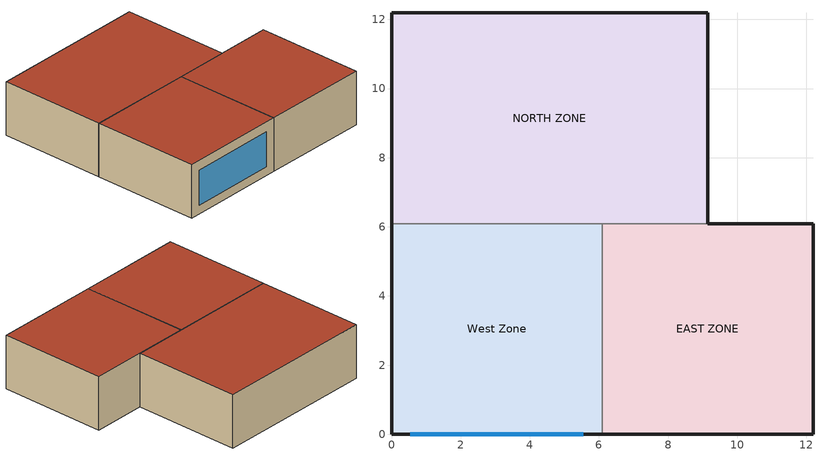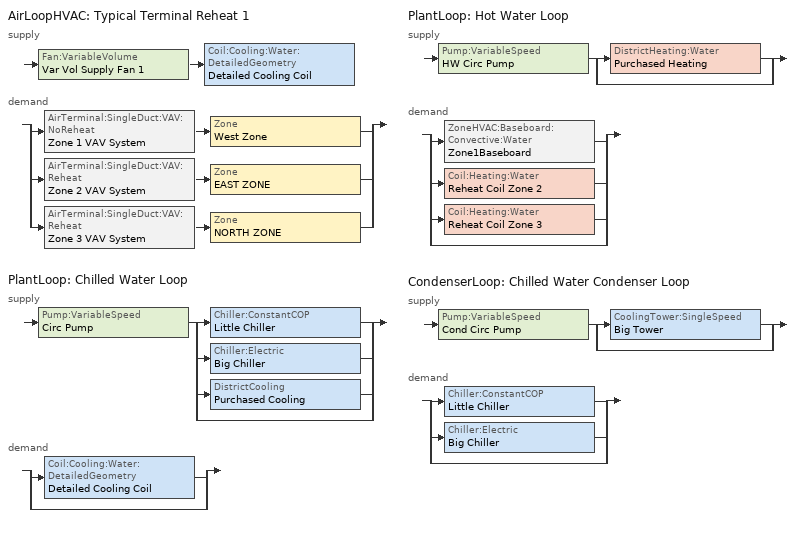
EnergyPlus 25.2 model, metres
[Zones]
West Zone
 floor adiabatic (FLOOR SLAB 8 IN): 0,0 0,6.1 6.1,6.1 6.1,0 z0
 wall outside (EXTWALL80): 0,6.1 0,0 6.1,0 z0:3.05
 wall to NORTH ZONE (PARTITION06): 6.1,6.1 0,6.1 z0:3.05
 wall to EAST ZONE (PARTITION06): 6.1,0 6.1,6.1 z0:3.05
 window (WIN-CON-LIGHT): 0.55,0 5.55,0 z0.5:2.5
 roof outside (ROOF34): 0,6.1 0,0 6.1,0 6.1,6.1 z3.05
EAST ZONE
 floor adiabatic (FLOOR SLAB 8 IN): 6.1,0 6.1,6.1 12.19,6.1 12.19,0 z0
 wall outside (EXTWALL80): 6.1,0 12.19,0 12.19,6.1 9.14,6.1 z0:3.05
 wall to NORTH ZONE (PARTITION06): 9.14,6.1 6.1,6.1 z0:3.05
 roof outside (ROOF34): 6.1,6.1 6.1,0 12.19,0 12.19,6.1 z3.05
NORTH ZONE
 floor adiabatic (FLOOR SLAB 8 IN): 0,6.1 0,12.19 9.14,12.19 9.14,6.1 z0
 wall outside (EXTWALL80): 9.14,6.1 9.14,12.19 0,12.19 0,6.1 z0:3.05
 roof outside (ROOF34): 0,12.19 0,6.1 9.14,6.1 9.14,12.19 z3.05
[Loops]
AirLoopHVAC 'Typical Terminal Reheat 1'
 supply: Fan:VariableVolume 'Var Vol Supply Fan 1' > Coil:Cooling:Water:DetailedGeometry 'Detailed Cooling Coil'
 demand: split
  | AirTerminal:SingleDuct:VAV:NoReheat 'Zone 1 VAV System' > Zone 'West Zone'
  | AirTerminal:SingleDuct:VAV:Reheat 'Zone 2 VAV System' > Zone 'EAST ZONE'
  | AirTerminal:SingleDuct:VAV:Reheat 'Zone 3 VAV System' > Zone 'NORTH ZONE'
PlantLoop 'Chilled Water Loop'
 supply: Pump:VariableSpeed 'Circ Pump' > split
  | Chiller:ConstantCOP 'Little Chiller'
  | Chiller:Electric 'Big Chiller'
  | DistrictCooling 'Purchased Cooling'
  | bypass
 demand: split
  | Coil:Cooling:Water:DetailedGeometry 'Detailed Cooling Coil'
  | bypass
PlantLoop 'Hot Water Loop'
 supply: Pump:VariableSpeed 'HW Circ Pump' > split
  | DistrictHeating:Water 'Purchased Heating'
  | bypass
 demand: split
  | ZoneHVAC:Baseboard:Convective:Water 'Zone1Baseboard'
  | Coil:Heating:Water 'Reheat Coil Zone 2'
  | Coil:Heating:Water 'Reheat Coil Zone 3'
  | bypass
CondenserLoop 'Chilled Water Condenser Loop'
 supply: Pump:VariableSpeed 'Cond Circ Pump' > split
  | CoolingTower:SingleSpeed 'Big Tower'
  | bypass
 demand: split
  | Chiller:ConstantCOP 'Little Chiller'
  | Chiller:Electric 'Big Chiller'
  | bypass
[Building]
NONE: Loads convergence tolerance value=0.04; Maximum number of warmup days=25; Minimum number of warmup days=6; North axis=0; Solar distribution=FullInteriorAndExterior; Temperature convergence tolerance value=0.4; Terrain=Suburbs
[Site:GroundTemperature:BuildingSurface]
20.03, 20.03, 20.13, 20.3, 20.43, 20.52, 20.62, 20.77, 20.78, 20.55, 20.44, 20.2
[Site:Location]
CHICAGO_IL_USA TMY2-94846: Elevation=190; Latitude=42; Longitude=-87.88; Time zone=-6
[SizingPeriod:DesignDay] Barometric pressure=99063; Day of month=21; Daylight saving time indicator=No; Humidity condition type=WetBulb; Rain indicator=No; Snow indicator=No; Solar model indicator=ASHRAEClearSky
Name | Daily dry bulb temperature range | Day type | Maximum dry bulb temperature | Month | Sky clearness | Wetbulb or dewpoint at maximum dry bulb | Wind direction | Wind speed
CHICAGO_IL_USA Annual Cooling 1% Design Conditions DB/MCWB | 10.7 | SummerDesignDay | 31.5 | 7 | 1 | 23 | 230 | 5.3
CHICAGO_IL_USA Annual Heating 99% Design Conditions DB | 0 | WinterDesignDay | -17.3 | 1 | 0 | -17.3 | 270 | 4.9
[Construction]
EXTWALL80: A1 - 1 IN STUCCO, C4 - 4 IN COMMON BRICK, E1 - 3 / 4 IN PLASTER OR GYP BOARD
FLOOR SLAB 8 IN: C10 - 8 IN HW CONCRETE
PARTITION06: E1 - 3 / 4 IN PLASTER OR GYP BOARD, C6 - 8 IN CLAY TILE, E1 - 3 / 4 IN PLASTER OR GYP BOARD
ROOF34: E2 - 1 / 2 IN SLAG OR STONE, E3 - 3 / 8 IN FELT AND MEMBRANE, B5 - 1 IN DENSE INSULATION, C12 - 2 IN HW CONCRETE
WIN-CON-LIGHT: WIN-LAY-GLASS-LIGHT
[Material] Thermal absorptance=0.9
Name | Conductivity | Density | Roughness | Solar absorptance | Specific heat | Thickness | Visible absorptance
A1 - 1 IN STUCCO | 0.691831 | 1858.142 | Smooth | 0.92 | 836.8 | 0.0253898 | 0.92
B5 - 1 IN DENSE INSULATION | 0.0432394 | 91.30524 | VeryRough | 0.5 | 836.8 | 0.0253898 | 0.5
C4 - 4 IN COMMON BRICK | 0.726422 | 1922.216 | Rough | 0.76 | 836.8 | 0.101498 | 0.76
C6 - 8 IN CLAY TILE | 0.570761 | 1121.292 | Smooth | 0.82 | 836.8 | 0.203302 | 0.82
C10 - 8 IN HW CONCRETE | 1.729577 | 2242.585 | MediumRough | 0.65 | 836.8 | 0.203302 | 0.65
C12 - 2 IN HW CONCRETE | 1.729577 | 2242.585 | MediumRough | 0.65 | 836.8 | 0.0509016 | 0.65
E1 - 3 / 4 IN PLASTER OR GYP BOARD | 0.726422 | 1601.846 | Smooth | 0.92 | 836.8 | 0.01905 | 0.92
E2 - 1 / 2 IN SLAG OR STONE | 1.435549 | 881.0155 | Rough | 0.55 | 1673.6 | 0.0127102 | 0.55
E3 - 3 / 8 IN FELT AND MEMBRANE | 0.190253 | 1121.292 | Rough | 0.75 | 1673.6 | 0.00954024 | 0.75
[WindowMaterial:Glazing]
WIN-LAY-GLASS-LIGHT: Back side infrared hemispherical emissivity=0.84; Back side solar reflectance at normal incidence=0.031; Back side visible reflectance at normal incidence=0.05; Conductivity=0.9; Front side infrared hemispherical emissivity=0.84; Front side solar reflectance at normal incidence=0.031; Front side visible reflectance at normal incidence=0.05; Infrared transmittance at normal incidence=0; Optical data type=SpectralAverage; Solar transmittance at normal incidence=0.9; Thickness=0.003; Visible transmittance at normal incidence=0.9
[AirLoopHVAC]
Typical Terminal Reheat 1: Design supply air flow rate=1.3
[AirTerminal:SingleDuct:VAV:NoReheat]
Zone 1 VAV System: Availability schedule=FanAndCoilAvailSched; Constant minimum air flow fraction=0.5; Maximum air flow rate=0.47; Zone minimum air flow input method=Constant
[AirTerminal:SingleDuct:VAV:Reheat] Availability schedule=FanAndCoilAvailSched; Constant minimum air flow fraction=0.3; Convergence tolerance=0.001; Damper heating action=Normal; Maximum flow fraction during reheat=Autosize; Maximum flow per zone floor area during reheat=Autosize; Maximum hot water or steam flow rate=0.0013; Minimum hot water or steam flow rate=0; Zone minimum air flow input method=Constant
Name | Maximum air flow rate | Reheat coil
Zone 2 VAV System | 0.36 | Reheat Coil Zone 2
Zone 3 VAV System | 0.47 | Reheat Coil Zone 3
[AvailabilityManager:Scheduled]
Reheat System 1 Avail: Schedule=FanAndCoilAvailSched
[Chiller:ConstantCOP]
Little Chiller: Chiller flow mode=LeavingSetpointModulated; Condenser type=WaterCooled; Design chilled water flow rate=0.0011; Design condenser water flow rate=0.0011; Nominal capacity=70000; Nominal cop=2.5
[Chiller:Electric]
Big Chiller: Chilled water outlet temperature lower limit=5; Chiller flow mode=LeavingSetpointModulated; Condenser type=WaterCooled; Design chilled water flow rate=0.0011; Design chilled water outlet temperature=6.667; Design condenser fluid flow rate=0.0005; Design condenser inlet temperature=29.44; Maximum part load ratio=1; Minimum part load ratio=0.15; Nominal capacity=100000; Nominal cop=2.75; Optimum part load ratio=0.65; Temperature rise coefficient=2.682759; Coefficient 1 of capacity ratio curve=0.944836; Coefficient 1 of full load ratio curve=0.03303; Coefficient 1 of power ratio curve=1.907846; Coefficient 2 of capacity ratio curve=-0.0570088; Coefficient 2 of full load ratio curve=0.6852; Coefficient 2 of power ratio curve=-1.20499; Coefficient 3 of capacity ratio curve=-0.00185486; Coefficient 3 of full load ratio curve=0.2818; Coefficient 3 of power ratio curve=0.263462
[Coil:Cooling:Water:DetailedGeometry]
Detailed Cooling Coil: Availability schedule=CoolingCoilAvailSched; Coil depth=0.165098; Fin diameter=0.435072; Fin spacing=0.00181429; Fin surface area=101.716; Fin thermal conductivity=203.883; Fin thickness=0.00149998; Maximum water flow rate=0.0011; Minimum airflow area=0.810606; Number of tube rows=6; Number of tubes per row=16; Total tube inside area=6.20007; Tube depth spacing=0.0258998; Tube inside diameter=0.01445; Tube outside diameter=0.0158798; Tube outside surface area=6.23816; Tube thermal conductivity=385.765
[Coil:Heating:Water] Availability schedule=FanAndCoilAvailSched; Maximum water flow rate=0.0013; Performance input method=UFactorTimesAreaAndDesignWaterFlowRate; Rated capacity=Autosize; Rated inlet air temperature=16.6; Rated inlet water temperature=82.2; Rated outlet air temperature=32.2; Rated outlet water temperature=71.1; U factor times area value=400
Reheat Coil Zone 2; Reheat Coil Zone 3
[CondenserEquipmentList]
All Towers: Big Tower, CoolingTower:SingleSpeed
[CondenserEquipmentOperationSchemes]
Tower Loop Operation: Control scheme 1=Year Round Tower Operation; Control scheme 1 schedule=ON
[CondenserLoop]
Chilled Water Condenser Loop: Condenser equipment operation scheme=Tower Loop Operation; Condenser loop volume=Autocalculate; Fluid type=Water; Load distribution scheme=SequentialLoad; Maximum loop flow rate=0.0011; Maximum loop temperature=80; Minimum loop flow rate=0; Minimum loop temperature=10
[Controller:WaterCoil]
Main Cooling Coil Controller: Action=Reverse; Actuator variable=Flow; Control variable=Temperature; Controller convergence tolerance=0.001; Maximum actuated flow=0.0011; Minimum actuated flow=0
[CoolingTower:SingleSpeed]
Big Tower: Design air flow rate=16; Design fan power=1000; Design u factor times area value=1750; Design water flow rate=0.0011; Free convection regime air flow rate=0; Free convection regime u factor times area value=0
[DesignSpecification:OutdoorAir] Outdoor air flow per person=0.00236; Outdoor air flow per zone=0; Outdoor air flow per zone floor area=0.000305; Outdoor air method=Sum
SZ DSOA Zone 1; SZ DSOA Zone 2; SZ DSOA Zone 3
[DistrictCooling]
Purchased Cooling: Nominal capacity=145000
[DistrictHeating:Water]
Purchased Heating: Nominal capacity=1000000
[ElectricEquipment] Design level calculation method=EquipmentLevel; Fraction latent=0; Fraction lost=0; Fraction radiant=0.3; Schedule=BLDG Sch   2
Name | Design level | Zone or zonelist or space or spacelist
EAST ZONE ElecEq 1 | 1464.375 | EAST ZONE
NORTH ZONE ElecEq 1 | 2928.751 | NORTH ZONE
West Zone ElecEq 1 | 2928.751 | West Zone
[Fan:VariableVolume]
Var Vol Supply Fan 1: Availability schedule=FanAndCoilAvailSched; Fan power coefficient 1=0.350712; Fan power coefficient 2=0.308505; Fan power coefficient 3=-0.541374; Fan power coefficient 4=0.871988; Fan power coefficient 5=0; Fan power minimum air flow rate=0.2; Fan power minimum flow rate input method=FixedFlowRate; Fan total efficiency=0.7; Maximum flow rate=1.3; Motor efficiency=0.9; Motor in airstream fraction=1; Pressure rise=600
[Lights] Design level calculation method=LightingLevel; End use subcategory=GeneralLights; Fraction radiant=0.2; Fraction replaceable=0; Fraction visible=0.2; Return air fraction=0; Schedule=BLDG Sch   3
Name | Lighting level | Zone or zonelist or space or spacelist
EAST ZONE Lights 1 | 1464.375 | EAST ZONE
NORTH ZONE Lights 1 | 878.6252 | NORTH ZONE
[People] Activity level schedule=Activity Sch; Air velocity schedule=Air Velo Sch; Carbon dioxide generation rate=3.82e-08; Clothing insulation calculation method=ClothingInsulationSchedule; Clothing insulation schedule=Clothing Sch; Fraction radiant=0.3; Mean radiant temperature calculation type=EnclosureAveraged; Number of people calculation method=People; Number of people schedule=BLDG Sch   1; Thermal comfort model 1 type=Fanger; Work efficiency schedule=Work Eff Sch
Name | Number of people | Zone or zonelist or space or spacelist
EAST ZONE | 3 | EAST ZONE
NORTH ZONE | 4 | NORTH ZONE
West Zone | 3 | West Zone
[PlantEquipmentList]
All Chillers: Big Chiller, Chiller:Electric, Little Chiller, Chiller:ConstantCOP
Chiller Plant: Little Chiller, Chiller:ConstantCOP
Chiller Plant and Purchased: Big Chiller, Chiller:Electric, Purchased Cooling, DistrictCooling
Purchased Only: Purchased Cooling, DistrictCooling
heating plant: Purchased Heating, DistrictHeating:Water
[PlantEquipmentOperation:CoolingLoad] Load range 1 lower limit=0
Name | Load range 1 upper limit | Range 1 equipment list | Load range 2 lower limit | Load range 2 upper limit | Load range 3 lower limit | Load range 3 upper limit | Range 2 equipment list | Range 3 equipment list
Off Peak Operation | 900000 | All Chillers
Peak Operation | 70000 | Chiller Plant | 70000 | 245000 | 245000 | 500000 | Chiller Plant and Purchased | Purchased Only
Year Round Tower Operation | 90000000 | All Towers
[PlantEquipmentOperation:HeatingLoad]
Purchased Only: Load range 1 lower limit=0; Load range 1 upper limit=1000000; Range 1 equipment list=heating plant
[PlantEquipmentOperationSchemes]
Name | Control scheme 1 | Control scheme 1 schedule | Control scheme 2 | Control scheme 2 schedule
CW Loop Operation | Peak Operation | On Peak | Off Peak Operation | Off Peak
Hot Loop Operation | Purchased Only | ON
[PlantLoop] Fluid type=Water; Load distribution scheme=Optimal; Minimum loop flow rate=0; Plant loop volume=Autocalculate
Name | Maximum loop flow rate | Maximum loop temperature | Minimum loop temperature | Plant equipment operation scheme
Chilled Water Loop | 0.0011 | 98 | 1 | CW Loop Operation
Hot Water Loop | 0.0043 | 100 | 10 | Hot Loop Operation
[Pump:VariableSpeed] Design minimum flow rate=0; Design pump head=300000; Fraction of motor inefficiencies to fluid stream=0; Motor efficiency=0.87; Pump control type=Intermittent; Coefficient 1 of the part load performance curve=1; Coefficient 2 of the part load performance curve=0; Coefficient 3 of the part load performance curve=0; Coefficient 4 of the part load performance curve=0
Name | Design maximum flow rate | Design power consumption
Circ Pump; Cond Circ Pump | 0.0011 | 500
HW Circ Pump | 0.0043 | 2000
[SetpointManager:FollowOutdoorAirTemperature]
MyCondenserControl: Control variable=Temperature; Maximum setpoint temperature=80; Minimum setpoint temperature=10; Offset temperature difference=0; Reference temperature type=OutdoorAirWetBulb; Setpoint node or nodelist=Condenser Supply Outlet Node
[SetpointManager:Scheduled] Control variable=Temperature
Name | Schedule | Setpoint node or nodelist
Big Chiller Setpoint Manager | CW Loop Temp Schedule | Big Chiller Outlet Node
Chilled Water Loop Setpoint Manager | CW Loop Temp Schedule | Chilled Water Loop Setpoint Node List
Hot Water Loop Setpoint Manager | HW Loop Temp Schedule | Hot Water Loop Setpoint Node List
Little Chiller Setpoint Manager | CW Loop Temp Schedule | Little Chiller Outlet Node
Supply Air Temp Manager | Seasonal Reset Supply Air Temp Sch | Supply Air Temp Nodes
[Sizing:Zone] Account for dedicated outdoor air system=No; Cooling design air flow method=DesignDayWithLimit; Dedicated outdoor air high setpoint temperature for design=Autosize; Dedicated outdoor air low setpoint temperature for design=Autosize; Dedicated outdoor air system control strategy=NeutralSupplyAir; Heating design air flow method=DesignDay; Zone cooling design supply air humidity ratio=0.009; Zone cooling design supply air temperature=14; Zone cooling design supply air temperature input method=SupplyAirTemperature; Zone cooling sizing factor=0; Zone heating design supply air humidity ratio=0.004; Zone heating design supply air temperature=50; Zone heating design supply air temperature input method=SupplyAirTemperature; Zone heating sizing factor=0
Name | Design specification outdoor air object
WEST ZONE | SZ DSOA Zone 1
EAST ZONE | SZ DSOA Zone 2
NORTH ZONE | SZ DSOA Zone 3
[ThermostatSetpoint:DualSetpoint]
VAV Setpoints: Cooling setpoint temperature schedule=Cooling Setpoints; Heating setpoint temperature schedule=Heating Setpoints
[Zone] Ceiling height=Autocalculate; Multiplier=1; Type=1; Volume=Autocalculate
EAST ZONE; NORTH ZONE; West Zone
[ZoneControl:Thermostat] Control 1=VAV Setpoints; Control type schedule=Zone Control Type Sched
Name | Zone or zonelist
Zone 1 Thermostat | West Zone
Zone 2 Thermostat | EAST ZONE
Zone 3 Thermostat | NORTH ZONE
[ZoneHVAC:Baseboard:Convective:Water]
Zone1Baseboard: Availability schedule=FanAndCoilAvailSched; Convergence tolerance=0.001; Heating design capacity=Autosize; Heating design capacity method=HeatingDesignCapacity; Maximum water flow rate=0.0013; U factor times area value=500
[Zone equipment]
West Zone: Zone 1 VAV System, Zone1Baseboard
EAST ZONE: Zone 2 VAV System
NORTH ZONE: Zone 3 VAV System
[Schedule:Compact]
ACTIVITY SCH: Through: 12/31, For: AllDays, Until: 24:00, 131.8
AIR VELO SCH: Through: 12/31, For: AllDays, Until: 24:00, 0.14
BLDG SCH   1: Through: 12/31, For: Weekdays, Until: 6:00, 0, Until: 7:00, 0.1, Until: 8:00, 0.5, Until: 12:00, 1, Until: 13:00, 0.5, Until: 16:00, 1, Until: 17:00, 0.5, Until: 18:00, 0.1, Until: 24:00, 0, For: Weekends Holiday, Until: 24:00, 0, For: SummerDesignDay, Until: 6:00, 0, Until: 7:00, 0.1, Until: 8:00, 0.5, Until: 12:00, 1, Until: 13:00, 0.5, Until: 16:00, 1, Until: 17:00, 0.5, Until: 18:00, 0.1, Until: 24:00, 0, For: WinterDesignDay CustomDay1 CustomDay2, Until: 24:00, 0
BLDG SCH   2: Through: 12/31, For: Weekdays, Until: 8:00, 0, Until: 18:00, 1, Until: 24:00, 0, For: Weekends Holiday, Until: 24:00, 0, For: SummerDesignDay, Until: 8:00, 0, Until: 18:00, 1, Until: 24:00, 0, For: WinterDesignDay CustomDay1 CustomDay2, Until: 24:00, 0
BLDG SCH   3: Through: 12/31, For: Weekdays, Until: 6:00, 0.05, Until: 7:00, 0.2, Until: 17:00, 1, Until: 18:00, 0.5, Until: 24:00, 0.05, For: Weekends Holiday, Until: 24:00, 0.05, For: SummerDesignDay, Until: 6:00, 0.05, Until: 7:00, 0.2, Until: 17:00, 1, Until: 18:00, 0.5, Until: 24:00, 0.05, For: WinterDesignDay CustomDay1 CustomDay2, Until: 24:00, 0.05
CLOTHING SCH; ON: Through: 12/31, For: AllDays, Until: 24:00, 1
COOLING SETPOINTS: Through: 12/31, For: AllDays, Until: 7:00, 30, Until: 17:00, 24, Until: 24:00, 30
COOLINGCOILAVAILSCHED: Through: 3/31, For: AllDays, Until: 24:00, 0, Through: 9/30, For: Weekdays, Until: 7:00, 0, Until: 17:00, 1, Until: 24:00, 0, For: Weekends Holiday, Until: 24:00, 0, For: SummerDesignDay WinterDesignDay, Until: 7:00, 0, Until: 17:00, 1, Until: 24:00, 0, For: CustomDay1 CustomDay2, Until: 24:00, 0, Through: 12/31, For: AllDays, Until: 24:00, 0
CW LOOP TEMP SCHEDULE: Through: 12/31, For: AllDays, Until: 24:00, 6.67
FANANDCOILAVAILSCHED: Through: 3/31, For: AllDays, Until: 24:00, 1, Through: 9/30, For: Weekdays, Until: 7:00, 0, Until: 17:00, 1, Until: 24:00, 0, For: Weekends Holiday, Until: 24:00, 0, For: SummerDesignDay WinterDesignDay, Until: 7:00, 0, Until: 17:00, 1, Until: 24:00, 0, For: CustomDay1 CustomDay2, Until: 24:00, 0, Through: 12/31, For: AllDays, Until: 24:00, 1
HEATING SETPOINTS: Through: 12/31, For: AllDays, Until: 7:00, 15, Until: 17:00, 20, Until: 24:00, 15
HW LOOP TEMP SCHEDULE: Through: 12/31, For: AllDays, Until: 24:00, 60
OFF PEAK: Through: 12/31, For: AllDays, Until: 9:00, 1, Until: 18:00, 0, Until: 24:00, 1
ON PEAK: Through: 12/31, For: AllDays, Until: 9:00, 0, Until: 18:00, 1, Until: 24:00, 0
SEASONAL RESET SUPPLY AIR TEMP SCH: Through: 3/31, For: AllDays, Until: 24:00, 16, Through: 9/30, For: AllDays, Until: 24:00, 13, Through: 12/31, For: AllDays, Until: 24:00, 16
WORK EFF SCH: Through: 12/31, For: AllDays, Until: 24:00, 0
ZONE CONTROL TYPE SCHED: Through: 12/31, For: AllDays, Until: 24:00, 4
